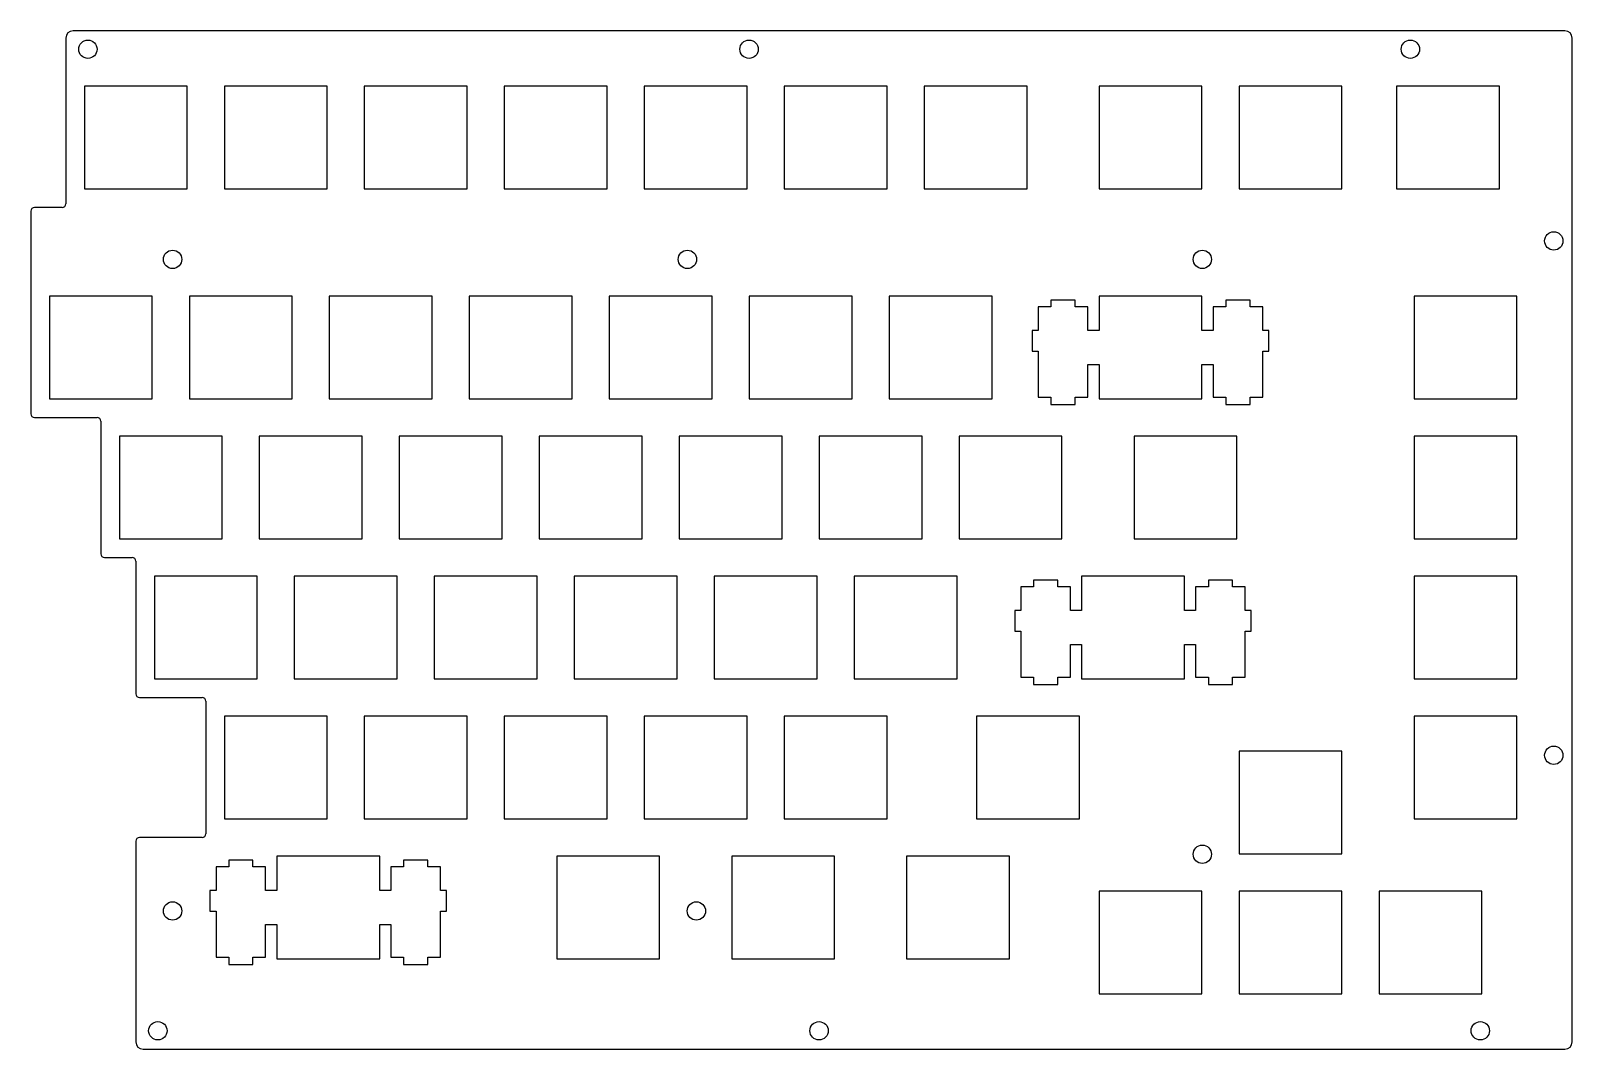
# Model space of a CAD drawing. Header units: millimetres. Extents: x 0 to 210, y -5 to 134.
import ezdxf

# ---------------------------------------------------------------- set-up
doc = ezdxf.new("R2010")
doc.units = ezdxf.units.MM

msp = doc.modelspace()

# ---------------------------------------------------------------- linework, layer by layer
at = {"color": 7, "linetype": 'Continuous', "lineweight": 25}
for p, q in [((4.85693, 133.021), (4.85693, 110.471)), ((208.883, 134.021), (5.85693, 134.021)), ((209.883, -3.56592), (209.883, 133.021)), ((7.38216, 126.497), (7.38216, 112.498)), ((21.3817, 126.497), (7.38216, 126.497)), ((21.3817, 112.498), (21.3817, 126.497)), ((26.4322, 126.497), (26.4322, 112.498)), ((40.4315, 126.497), (26.4322, 126.497)), ((40.4315, 112.498), (40.4315, 126.497)), ((45.4822, 126.497), (45.4822, 112.498)), ((59.4815, 126.497), (45.4822, 126.497)), ((59.4815, 112.498), (59.4815, 126.497)), ((64.5322, 126.497), (64.5322, 112.498)), ((78.5315, 126.497), (64.5322, 126.497)), ((78.5315, 112.498), (78.5315, 126.497)), ((83.5822, 126.497), (83.5822, 112.498)), ((97.5815, 126.497), (83.5822, 126.497)), ((97.5815, 112.498), (97.5815, 126.497)), ((102.632, 126.497), (102.632, 112.498)), ((116.632, 126.497), (102.632, 126.497)), ((116.632, 112.498), (116.632, 126.497)), ((121.682, 126.497), (121.682, 112.498)), ((135.682, 126.497), (121.682, 126.497)), ((135.682, 112.498), (135.682, 126.497)), ((145.495, 126.497), (145.495, 112.498)), ((159.494, 126.497), (145.495, 126.497)), ((159.494, 112.498), (159.494, 126.497)), ((164.545, 126.497), (164.545, 112.498)), ((178.544, 126.497), (164.545, 126.497)), ((178.544, 112.498), (178.544, 126.497)), ((185.976, 126.497), (185.976, 112.498)), ((199.975, 126.497), (185.976, 126.497)), ((199.975, 112.498), (199.975, 126.497)), ((7.38216, 112.498), (21.3817, 112.498)), ((26.4322, 112.498), (40.4315, 112.498)), ((45.4822, 112.498), (59.4815, 112.498)), ((64.5322, 112.498), (78.5315, 112.498)), ((83.5822, 112.498), (97.5815, 112.498)), ((102.632, 112.498), (116.632, 112.498)), ((121.682, 112.498), (135.682, 112.498)), ((145.495, 112.498), (159.494, 112.498)), ((164.545, 112.498), (178.544, 112.498)), ((185.976, 112.498), (199.975, 112.498)), ((0.09393, 109.471), (0.09393, 81.891)), ((4.35693, 109.971), (0.59393, 109.971)), ((2.61965, 97.9219), (2.61965, 83.9227)), ((16.6192, 97.9219), (2.61965, 97.9219)), ((16.6192, 83.9227), (16.6192, 97.9219)), ((21.6697, 97.9219), (21.6697, 83.9227)), ((35.669, 97.9219), (21.6697, 97.9219)), ((35.669, 83.9227), (35.669, 97.9219)), ((40.7197, 97.9219), (40.7197, 83.9227)), ((54.719, 97.9219), (40.7197, 97.9219)), ((54.719, 83.9227), (54.719, 97.9219)), ((59.7697, 97.9219), (59.7697, 83.9227)), ((73.769, 97.9219), (59.7697, 97.9219)), ((73.769, 83.9227), (73.769, 97.9219)), ((78.8197, 97.9219), (78.8197, 83.9227)), ((92.819, 97.9219), (78.8197, 97.9219)), ((92.819, 83.9227), (92.819, 97.9219)), ((97.8683, 97.9219), (97.8683, 83.9227)), ((111.869, 97.9219), (97.8683, 97.9219)), ((111.869, 83.9227), (111.869, 97.9219)), ((116.918, 97.9219), (116.918, 83.9227)), ((130.919, 97.9219), (116.918, 97.9219)), ((130.919, 83.9227), (130.919, 97.9219)), ((138.943, 97.3723), (138.943, 96.4516)), ((142.244, 97.3723), (138.943, 97.3723)), ((142.244, 96.4516), (142.244, 97.3723)), ((159.494, 97.9219), (145.493, 97.9219)), ((145.493, 97.9219), (145.493, 93.2215)), ((159.494, 93.2215), (159.494, 97.9219)), ((162.743, 97.3723), (162.743, 96.4516)), ((166.044, 97.3723), (162.743, 97.3723)), ((166.044, 96.4516), (166.044, 97.3723)), ((188.357, 97.9219), (188.357, 83.9227)), ((202.357, 97.9219), (188.357, 97.9219)), ((202.357, 83.9227), (202.357, 97.9219)), ((137.218, 96.4516), (137.218, 93.2215)), ((138.943, 96.4516), (137.218, 96.4516)), ((143.969, 96.4516), (142.244, 96.4516)), ((143.969, 93.2215), (143.969, 96.4516)), ((161.018, 96.4516), (161.018, 93.2215)), ((162.743, 96.4516), (161.018, 96.4516)), ((167.768, 96.4516), (166.044, 96.4516)), ((167.768, 93.2215), (167.768, 96.4516)), ((136.394, 93.2215), (136.394, 90.4226)), ((137.218, 93.2215), (136.394, 93.2215)), ((145.493, 93.2215), (143.969, 93.2215)), ((161.018, 93.2215), (159.494, 93.2215)), ((168.593, 93.2215), (167.768, 93.2215)), ((168.593, 90.4226), (168.593, 93.2215)), ((136.394, 90.4226), (137.218, 90.4226)), ((137.218, 90.4226), (137.218, 84.1527)), ((167.768, 90.4226), (168.593, 90.4226)), ((167.768, 84.1527), (167.768, 90.4226)), ((143.969, 88.6217), (145.493, 88.6217)), ((143.969, 84.1527), (143.969, 88.6217)), ((145.493, 88.6217), (145.493, 83.9227)), ((159.494, 88.6217), (161.018, 88.6217)), ((159.494, 83.9227), (159.494, 88.6217)), ((161.018, 88.6217), (161.018, 84.1527)), ((2.61965, 83.9227), (16.6192, 83.9227)), ((21.6697, 83.9227), (35.669, 83.9227)), ((40.7197, 83.9227), (54.719, 83.9227)), ((59.7697, 83.9227), (73.769, 83.9227)), ((78.8197, 83.9227), (92.819, 83.9227)), ((97.8683, 83.9227), (111.869, 83.9227)), ((116.918, 83.9227), (130.919, 83.9227)), ((137.218, 84.1527), (138.943, 84.1527)), ((138.943, 84.1527), (138.943, 83.1716)), ((142.244, 84.1527), (143.969, 84.1527)), ((142.244, 83.1716), (142.244, 84.1527)), ((145.493, 83.9227), (159.494, 83.9227)), ((161.018, 84.1527), (162.743, 84.1527)), ((162.743, 84.1527), (162.743, 83.1716)), ((166.044, 84.1527), (167.768, 84.1527)), ((166.044, 83.1716), (166.044, 84.1527)), ((188.357, 83.9227), (202.357, 83.9227)), ((138.943, 83.1716), (142.244, 83.1716)), ((162.743, 83.1716), (166.044, 83.1716)), ((0.59393, 81.391), (9.11893, 81.391)), ((9.61893, 80.891), (9.61893, 62.841)), ((12.1447, 78.8719), (12.1447, 64.8727)), ((26.1441, 78.8719), (12.1447, 78.8719)), ((26.1441, 64.8727), (26.1441, 78.8719)), ((31.1947, 78.8719), (31.1947, 64.8727)), ((45.194, 78.8719), (31.1947, 78.8719)), ((45.194, 64.8727), (45.194, 78.8719)), ((50.2447, 78.8719), (50.2447, 64.8727)), ((64.244, 78.8719), (50.2447, 78.8719)), ((64.244, 64.8727), (64.244, 78.8719)), ((69.2947, 78.8719), (69.2947, 64.8727)), ((83.294, 78.8719), (69.2947, 78.8719)), ((83.294, 64.8727), (83.294, 78.8719)), ((88.3447, 78.8719), (88.3447, 64.8727)), ((102.344, 78.8719), (88.3447, 78.8719)), ((102.344, 64.8727), (102.344, 78.8719)), ((107.395, 78.8719), (107.395, 64.8727)), ((121.394, 78.8719), (107.395, 78.8719)), ((121.394, 64.8727), (121.394, 78.8719)), ((126.445, 78.8719), (126.445, 64.8727)), ((140.444, 78.8719), (126.445, 78.8719)), ((140.444, 64.8727), (140.444, 78.8719)), ((150.257, 78.8719), (150.257, 64.8727)), ((164.257, 78.8719), (150.257, 78.8719)), ((164.257, 64.8727), (164.257, 78.8719)), ((188.357, 78.8719), (188.357, 64.8727)), ((202.357, 78.8719), (188.357, 78.8719)), ((202.357, 64.8727), (202.357, 78.8719)), ((12.1447, 64.8727), (26.1441, 64.8727)), ((31.1947, 64.8727), (45.194, 64.8727)), ((50.2447, 64.8727), (64.244, 64.8727)), ((69.2947, 64.8727), (83.294, 64.8727)), ((88.3447, 64.8727), (102.344, 64.8727)), ((107.395, 64.8727), (121.394, 64.8727)), ((126.445, 64.8727), (140.444, 64.8727)), ((150.257, 64.8727), (164.257, 64.8727)), ((188.357, 64.8727), (202.357, 64.8727)), ((10.11893, 62.341), (13.88193, 62.341)), ((14.38193, 61.841), (14.38193, 43.791)), ((16.9072, 59.8219), (16.9072, 45.8227)), ((30.9066, 59.8219), (16.9072, 59.8219)), ((30.9066, 45.8227), (30.9066, 59.8219)), ((35.9572, 59.8219), (35.9572, 45.8227)), ((49.9565, 59.8219), (35.9572, 59.8219)), ((49.9565, 45.8227), (49.9565, 59.8219)), ((55.0072, 59.8219), (55.0072, 45.8227)), ((69.0065, 59.8219), (55.0072, 59.8219)), ((69.0065, 45.8227), (69.0065, 59.8219)), ((74.0572, 59.8219), (74.0572, 45.8227)), ((88.0565, 59.8219), (74.0572, 59.8219)), ((88.0565, 45.8227), (88.0565, 59.8219)), ((93.1072, 59.8219), (93.1072, 45.8227)), ((107.107, 59.8219), (93.1072, 59.8219)), ((107.107, 45.8227), (107.107, 59.8219)), ((112.157, 59.8219), (112.157, 45.8227)), ((126.157, 59.8219), (112.157, 59.8219)), ((126.157, 45.8227), (126.157, 59.8219)), ((136.562, 59.2723), (136.562, 58.3516)), ((139.863, 59.2723), (136.562, 59.2723)), ((139.863, 58.3516), (139.863, 59.2723)), ((157.113, 59.8219), (143.112, 59.8219)), ((143.112, 59.8219), (143.112, 55.1215)), ((157.113, 55.1215), (157.113, 59.8219)), ((160.362, 59.2723), (160.362, 58.3516)), ((163.663, 59.2723), (160.362, 59.2723)), ((163.663, 58.3516), (163.663, 59.2723)), ((188.357, 59.8219), (188.357, 45.8227)), ((202.357, 59.8219), (188.357, 59.8219)), ((202.357, 45.8227), (202.357, 59.8219)), ((134.837, 58.3516), (134.837, 55.1215)), ((136.562, 58.3516), (134.837, 58.3516)), ((141.588, 58.3516), (139.863, 58.3516)), ((141.588, 55.1215), (141.588, 58.3516)), ((158.637, 58.3516), (158.637, 55.1215)), ((160.362, 58.3516), (158.637, 58.3516)), ((165.388, 58.3516), (163.663, 58.3516)), ((165.388, 55.1215), (165.388, 58.3516)), ((134.013, 55.1215), (134.013, 52.3226)), ((134.837, 55.1215), (134.013, 55.1215)), ((143.112, 55.1215), (141.588, 55.1215)), ((158.637, 55.1215), (157.113, 55.1215)), ((166.212, 55.1215), (165.388, 55.1215)), ((166.212, 52.3226), (166.212, 55.1215)), ((134.013, 52.3226), (134.837, 52.3226)), ((134.837, 52.3226), (134.837, 46.0527)), ((141.588, 50.5217), (143.112, 50.5217)), ((141.588, 46.0527), (141.588, 50.5217)), ((143.112, 50.5217), (143.112, 45.8227)), ((157.113, 50.5217), (158.637, 50.5217)), ((157.113, 45.8227), (157.113, 50.5217)), ((158.637, 50.5217), (158.637, 46.0527)), ((165.388, 52.3226), (166.212, 52.3226)), ((165.388, 46.0527), (165.388, 52.3226)), ((16.9072, 45.8227), (30.9066, 45.8227)), ((35.9572, 45.8227), (49.9565, 45.8227)), ((55.0072, 45.8227), (69.0065, 45.8227)), ((74.0572, 45.8227), (88.0565, 45.8227)), ((93.1072, 45.8227), (107.107, 45.8227)), ((112.157, 45.8227), (126.157, 45.8227)), ((134.837, 46.0527), (136.562, 46.0527)), ((136.562, 46.0527), (136.562, 45.0716)), ((136.562, 45.0716), (139.863, 45.0716)), ((139.863, 46.0527), (141.588, 46.0527)), ((139.863, 45.0716), (139.863, 46.0527)), ((143.112, 45.8227), (157.113, 45.8227)), ((158.637, 46.0527), (160.362, 46.0527)), ((160.362, 46.0527), (160.362, 45.0716)), ((160.362, 45.0716), (163.663, 45.0716)), ((163.663, 46.0527), (165.388, 46.0527)), ((163.663, 45.0716), (163.663, 46.0527)), ((188.357, 45.8227), (202.357, 45.8227)), ((14.88193, 43.291), (23.40693, 43.291)), ((23.90693, 42.791), (23.90693, 24.741)), ((26.4322, 40.7719), (26.4322, 26.7725)), ((40.4315, 40.7719), (26.4322, 40.7719)), ((40.4315, 26.7725), (40.4315, 40.7719)), ((45.4822, 40.7719), (45.4822, 26.7725)), ((59.4815, 40.7719), (45.4822, 40.7719)), ((59.4815, 26.7725), (59.4815, 40.7719)), ((64.5322, 40.7719), (64.5322, 26.7725)), ((78.5315, 40.7719), (64.5322, 40.7719)), ((78.5315, 26.7725), (78.5315, 40.7719)), ((83.5822, 40.7719), (83.5822, 26.7725)), ((97.5815, 40.7719), (83.5822, 40.7719)), ((97.5815, 26.7725), (97.5815, 40.7719)), ((102.632, 40.7719), (102.632, 26.7725)), ((116.632, 40.7719), (102.632, 40.7719)), ((116.632, 26.7725), (116.632, 40.7719)), ((128.826, 40.7719), (128.826, 26.7725)), ((142.825, 40.7719), (128.826, 40.7719)), ((142.825, 26.7725), (142.825, 40.7719)), ((188.357, 40.7719), (188.357, 26.7725)), ((202.357, 40.7719), (188.357, 40.7719)), ((202.357, 26.7725), (202.357, 40.7719)), ((164.545, 36.0094), (164.545, 22.01)), ((178.544, 36.0094), (164.545, 36.0094)), ((178.544, 22.01), (178.544, 36.0094)), ((26.4322, 26.7725), (40.4315, 26.7725)), ((45.4822, 26.7725), (59.4815, 26.7725)), ((64.5322, 26.7725), (78.5315, 26.7725)), ((83.5822, 26.7725), (97.5815, 26.7725)), ((102.632, 26.7725), (116.632, 26.7725)), ((128.826, 26.7725), (142.825, 26.7725)), ((188.357, 26.7725), (202.357, 26.7725)), ((14.38193, 23.741), (14.38193, -3.56592)), ((23.40693, 24.241), (14.88193, 24.241)), ((27.0261, 21.1722), (27.0261, 20.2517)), ((30.3251, 21.1722), (27.0261, 21.1722)), ((30.3251, 20.2517), (30.3251, 21.1722)), ((47.5753, 21.722), (33.5759, 21.722)), ((33.5759, 21.722), (33.5759, 17.0215)), ((47.5753, 17.0215), (47.5753, 21.722)), ((50.8247, 21.1722), (50.8247, 20.2517)), ((54.1253, 21.1722), (50.8247, 21.1722)), ((54.1253, 20.2517), (54.1253, 21.1722)), ((71.676, 21.722), (71.676, 7.72252)), ((85.6753, 21.722), (71.676, 21.722)), ((85.6753, 7.72252), (85.6753, 21.722)), ((95.4871, 21.722), (95.4871, 7.72252)), ((109.488, 21.722), (95.4871, 21.722)), ((109.488, 7.72252), (109.488, 21.722)), ((119.301, 21.722), (119.301, 7.72252)), ((133.3, 21.722), (119.301, 21.722)), ((133.3, 7.72252), (133.3, 21.722)), ((164.545, 22.01), (178.544, 22.01)), ((25.3008, 20.2517), (25.3008, 17.0215)), ((27.0261, 20.2517), (25.3008, 20.2517)), ((32.0504, 20.2517), (30.3251, 20.2517)), ((32.0504, 17.0215), (32.0504, 20.2517)), ((49.101, 20.2517), (49.101, 17.0215)), ((50.8247, 20.2517), (49.101, 20.2517)), ((55.8504, 20.2517), (54.1253, 20.2517)), ((55.8504, 17.0215), (55.8504, 20.2517)), ((24.4753, 17.0215), (24.4753, 14.2227)), ((25.3008, 17.0215), (24.4753, 17.0215)), ((33.5759, 17.0215), (32.0504, 17.0215)), ((49.101, 17.0215), (47.5753, 17.0215)), ((56.6759, 17.0215), (55.8504, 17.0215)), ((56.6759, 14.2227), (56.6759, 17.0215)), ((145.495, 16.9595), (145.495, 2.96003)), ((159.494, 16.9595), (145.495, 16.9595)), ((159.494, 2.96003), (159.494, 16.9595)), ((164.545, 16.9595), (164.545, 2.96003)), ((178.544, 16.9595), (164.545, 16.9595)), ((178.544, 2.96003), (178.544, 16.9595)), ((183.595, 16.9595), (183.595, 2.96003)), ((197.594, 16.9595), (183.595, 16.9595)), ((197.594, 2.96003), (197.594, 16.9595)), ((24.4753, 14.2227), (25.3008, 14.2227)), ((25.3008, 14.2227), (25.3008, 7.95267)), ((55.8504, 14.2227), (56.6759, 14.2227)), ((55.8504, 7.95267), (55.8504, 14.2227)), ((32.0504, 12.4216), (33.5759, 12.4216)), ((32.0504, 7.95267), (32.0504, 12.4216)), ((33.5759, 12.4216), (33.5759, 7.72252)), ((47.5753, 12.4216), (49.101, 12.4216)), ((47.5753, 7.72252), (47.5753, 12.4216)), ((49.101, 12.4216), (49.101, 7.95267)), ((25.3008, 7.95267), (27.0261, 7.95267)), ((27.0261, 7.95267), (27.0261, 6.97286)), ((27.0261, 6.97286), (30.3251, 6.97286)), ((30.3251, 7.95267), (32.0504, 7.95267)), ((30.3251, 6.97286), (30.3251, 7.95267)), ((33.5759, 7.72252), (47.5753, 7.72252)), ((49.101, 7.95267), (50.8247, 7.95267)), ((50.8247, 7.95267), (50.8247, 6.97286)), ((50.8247, 6.97286), (54.1253, 6.97286)), ((54.1253, 7.95267), (55.8504, 7.95267)), ((54.1253, 6.97286), (54.1253, 7.95267)), ((71.676, 7.72252), (85.6753, 7.72252)), ((95.4871, 7.72252), (109.488, 7.72252)), ((119.301, 7.72252), (133.3, 7.72252)), ((145.495, 2.96003), (159.494, 2.96003)), ((164.545, 2.96003), (178.544, 2.96003)), ((183.595, 2.96003), (197.594, 2.96003)), ((15.38193, -4.56592), (208.883, -4.56592))]:
    msp.add_line(p, q, dxfattribs=at)
for centre in [(7.85693, 131.521), (97.85693, 131.521), (187.85693, 131.521), (207.383, 105.43408), (19.38193, 102.9219), (89.46346, 102.9219), (159.545, 102.9219), (207.383, 35.43408), (159.545, 21.9595), (19.38193, 14.241), (90.6753, 14.241), (17.38193, -2.06592), (107.38193, -2.06592), (197.38193, -2.06592)]:
    msp.add_circle(centre, 1.25, dxfattribs=at)
for centre, radius, start, end in [((5.85693, 133.021), 1, 90, 180), ((208.883, 133.021), 1, 0, 90), ((0.59393, 109.471), 0.5, 90, 180), ((4.35693, 110.471), 0.5, 270, 0), ((0.59393, 81.891), 0.5, 180, 270), ((9.11893, 80.891), 0.5, 0, 90), ((10.11893, 62.841), 0.5, 180, 270), ((13.88193, 61.841), 0.5, 0, 90), ((14.88193, 43.791), 0.5, 180, 270), ((23.40693, 42.791), 0.5, 0, 90), ((14.88193, 23.741), 0.5, 90, 180), ((23.40693, 24.741), 0.5, 270, 0), ((15.38193, -3.56592), 1, 180, 270), ((208.883, -3.56592), 1, 270, 0)]:
    msp.add_arc(centre, radius, start, end, dxfattribs=at)

doc.saveas('drawing.dxf')
